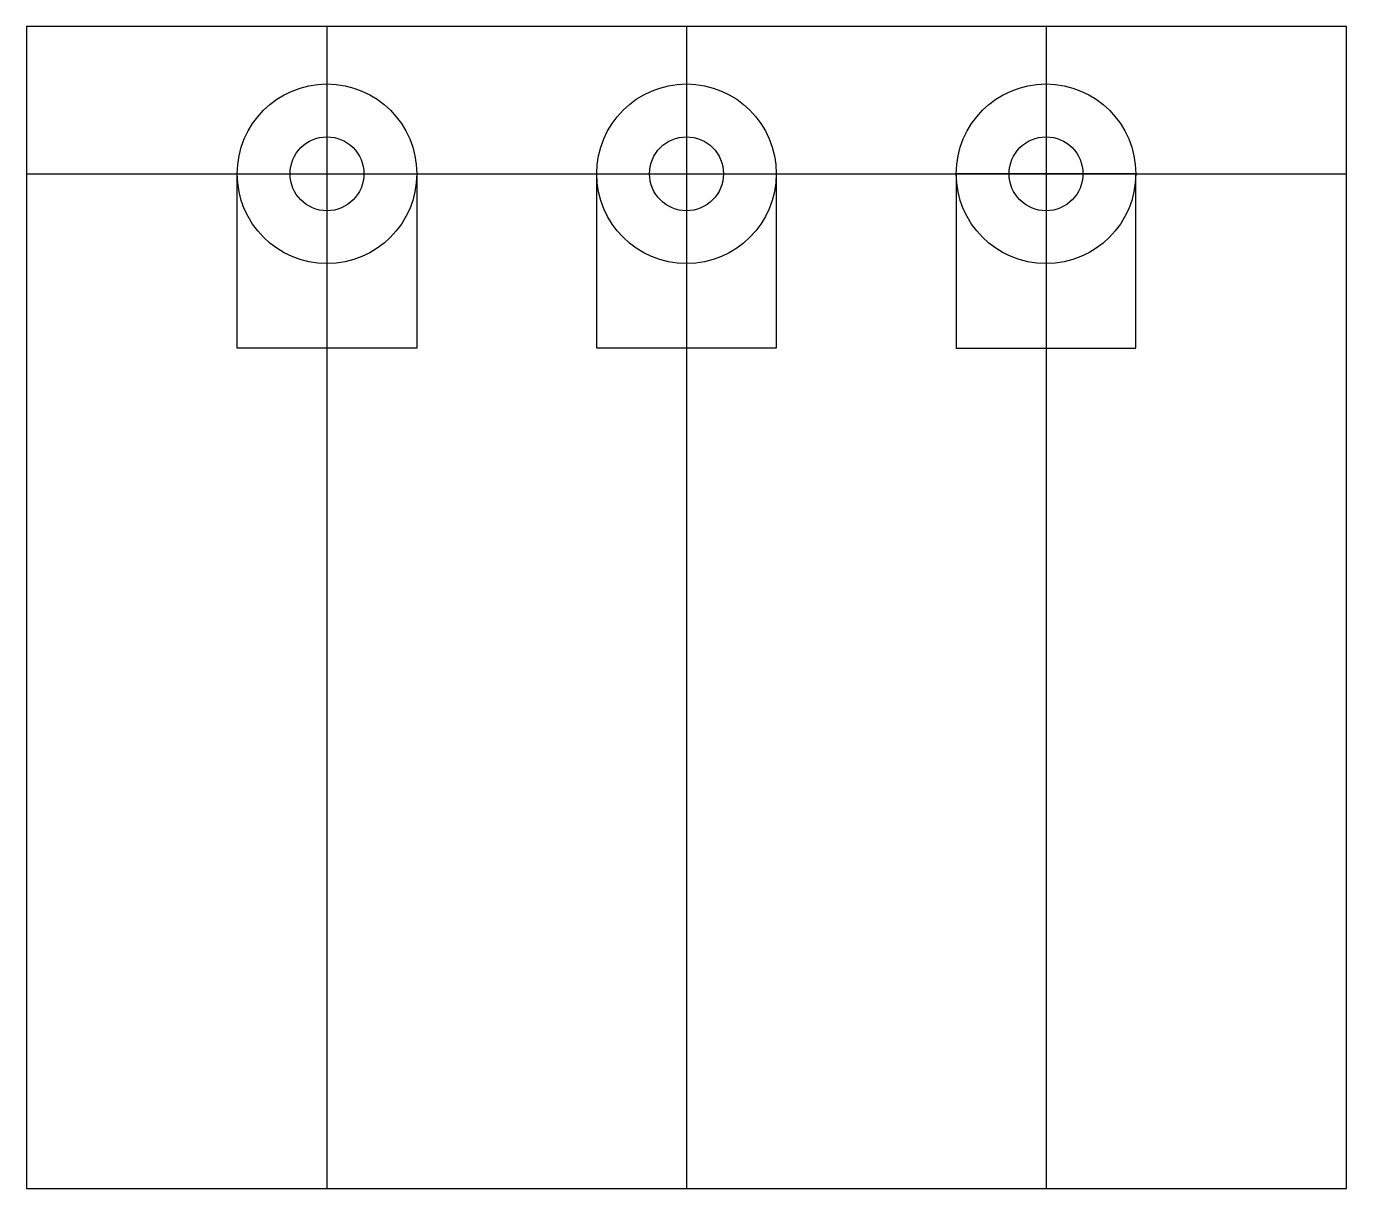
# Model space of a CAD drawing. Header units: millimetres. Extents: x 0 to 125, y 0 to 110.
import ezdxf

# ---------------------------------------------------------------- set-up
doc = ezdxf.new("R2010")
doc.units = ezdxf.units.MM
doc.layers.add('hole', color=7, linetype='Continuous')
doc.layers.add('parts', color=3, linetype='Continuous')

msp = doc.modelspace()

# ---------------------------------------------------------------- linework, layer by layer
for p, q in [((28.46, 110), (28.46, 0)), ((62.5, 110), (62.5, 0)), ((96.54, 110), (96.54, 0)), ((0, 96.05), (125, 96.05))]:
    msp.add_line(p, q)
msp.add_lwpolyline([(0, 0), (125, 0), (125, 110), (0, 110)], close=True)
at = {"layer": 'hole'}
for centre in [(28.46, 96.05), (62.5, 96.05), (96.54, 96.05)]:
    msp.add_circle(centre, 3.5, dxfattribs=at)
at = {"layer": 'parts'}
for points in [[(19.96, 96.05), (36.96, 96.05), (36.96, 79.55), (19.96, 79.55)], [(54, 96.05), (71, 96.05), (71, 79.55), (54, 79.55)], [(105.04, 96.05), (88.04, 96.05), (88.04, 79.55), (105.04, 79.55)]]:
    msp.add_lwpolyline(points, close=True, dxfattribs=at)
for centre in [(28.46, 96.05), (62.5, 96.05), (96.54, 96.05)]:
    msp.add_circle(centre, 8.5, dxfattribs=at)

doc.saveas('drawing.dxf')
